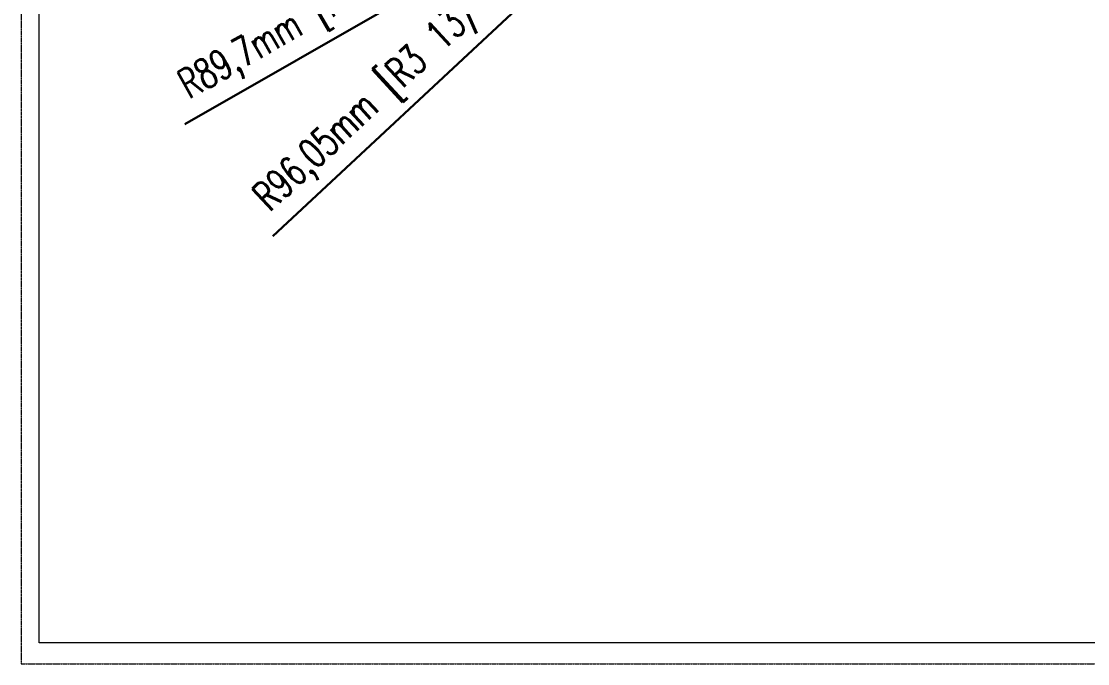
# Model space of a CAD drawing. Extents: x 2941 to 4341, y 9759 to 10726.
# Drawn here: x 2941 to 3484, y 9759 to 10087 of the extents above; entities that cross this region are included whole.
import ezdxf

# ---------------------------------------------------------------- set-up
doc = ezdxf.new("R2010")
doc.units = 0
doc.linetypes.add('PHANTOM2', pattern=[1.25, 0.625, -0.125, 0.125, -0.125, 0.125, -0.125])
doc.layers.get('0').update_dxf_attribs({"linetype": 'CONTINUOUS', "lineweight": 30})
doc.layers.get('Defpoints').update_dxf_attribs({"linetype": 'CONTINUOUS'})
doc.layers.add('裝訂區域', color=6, linetype='PHANTOM2', lineweight=13, plot=False)
doc.styles.add('DIM', font='txt.shx', dxfattribs={"width": 0.7, "bigfont": 'chineset.shx'})
doc.dimstyles.new('mm+in', dxfattribs={"dimscale": 3, "dimtxt": 5, "dimasz": 4, "dimexe": 1.25, "dimexo": 0.625, "dimgap": 2, "dimtad": 1, "dimtxsty": 'DIM', "dimcen": 0, "dimclrd": 1, "dimclre": 1, "dimclrt": 3, "dimadec": 0, "dimazin": 0, "dimtfac": 1, "dimtofl": 0, "dimtmove": 0, "dimatfit": 3, "dimfxl": 1, "dimlwd": -1, "dimarcsym": 0})

# ---------------------------------------------------------------- blocks, each defined once
blk = doc.blocks.new('*D14')
at = {"color": 1}
blk.add_line((3024.05, 10034.31), (3210.35, 10140.83), dxfattribs=at)
blk.add_solid([(3211.35, 10139.1), (3209.36, 10142.57), (3220.77, 10146.79)], dxfattribs=at)
at = {"layer": 'Defpoints', "color": 0}
for p in [(3298.64, 10191.32), (3220.77, 10146.79)]:
    blk.add_point(p, dxfattribs=at)
at = {"color": 3, "insert": (3094.1, 10091.35), "char_height": 15, "attachment_point": 5, "rotation": 29.7608, "style": 'DIM'}
blk.add_mtext('R89,7mm [R3 9/16"]', dxfattribs=at)
blk = doc.blocks.new('*D15')
at = {"color": 1}
blk.add_line((3068.95, 9977.14), (3219.61, 10117.63), dxfattribs=at)
blk.add_solid([(3220.98, 10116.17), (3218.25, 10119.09), (3228.39, 10125.81)], dxfattribs=at)
at = {"layer": 'Defpoints', "color": 0}
for p in [(3298.64, 10191.32), (3228.39, 10125.81)]:
    blk.add_point(p, dxfattribs=at)
at = {"color": 3, "insert": (3129.84, 10054.08), "char_height": 15, "attachment_point": 5, "rotation": 42.9984, "style": 'DIM'}
blk.add_mtext('R96,05mm [R3 13/16"]', dxfattribs=at)

msp = doc.modelspace()

# ---------------------------------------------------------------- linework, layer by layer
at = {"lineweight": 0}
msp.add_lwpolyline([(2949.82991, 10714.31341), (4328.20524, 10714.31341), (4328.20524, 9769.57867), (2949.82991, 9769.57867)], close=True, dxfattribs=at)
at = {"layer": '裝訂區域', "lineweight": 0}
msp.add_lwpolyline([(2940.72955, 9758.93209), (4340.64932, 9758.93209), (4340.64932, 10725.54084), (2940.72955, 10725.54084)], close=True, dxfattribs=at)

# ---------------------------------------------------------------- dimensions: what is measured, and where the dimension line sits
dim = msp.add_radius_dim(center=(3298.63864, 10191.3166), mpoint=(3220.76961, 10146.79129), dimstyle='mm+in', override={"dimpost": 'mm'})
dim.commit()
dim.dimension.update_dxf_attribs({"geometry": '*D14', "text_midpoint": (3101.42294, 10078.54918), "dimtype": 164})
dim = msp.add_radius_dim(center=(3298.63864, 10191.3166), mpoint=(3228.39034, 10125.81257), dimstyle='mm+in', override={"dimpost": 'mm'})
dim.commit()
dim.dimension.update_dxf_attribs({"geometry": '*D15', "text_midpoint": (3129.83512, 10054.0809)})

doc.saveas('drawing.dxf')
